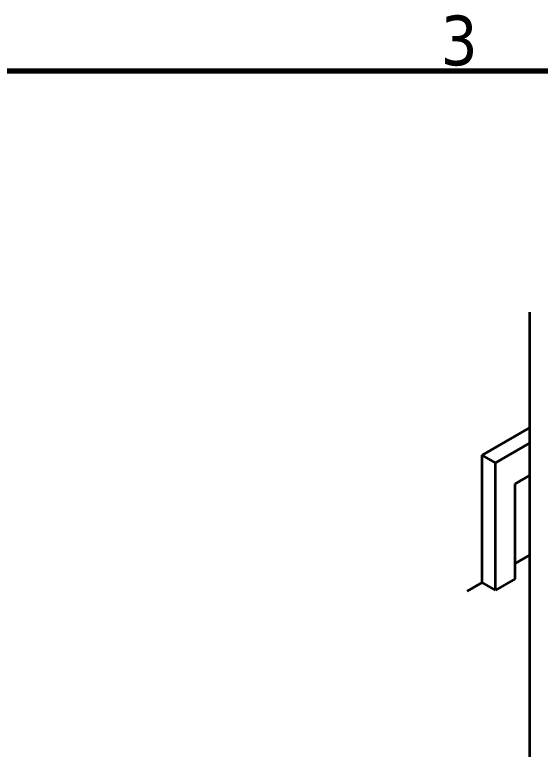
# Model space of a CAD drawing. Header units: millimetres. Extents: x -1346 to 2520, y -2365 to 1874.
# Drawn here: x 1283.3 to 1505.7, y 1435 to 1745.7 of the extents above; entities that cross this region are included whole.
import ezdxf

# ---------------------------------------------------------------- set-up
doc = ezdxf.new("R2010")
doc.units = ezdxf.units.MM
doc.header["$LTSCALE"] = 6
doc.layers.add('Border (ISO)', color=7, linetype='Continuous', lineweight=70)
doc.layers.add('Reference (ISO)', color=7, linetype='Continuous', lineweight=35)
doc.styles.add('Note Text (ISO)', font='tahoma.ttf')

# ---------------------------------------------------------------- blocks, each defined once
blk = doc.blocks.new('Borders Default Border')
at = {"layer": 'Border (ISO)', "flags": 128}
blk.add_lwpolyline([(10, 10), (10, 287), (410, 287), (410, 10), (10, 10)], dxfattribs=at)
at = {"layer": 'Border (ISO)', "insert": (243.911, 287.326), "char_height": 3.5, "attachment_point": 7, "style": 'Note Text (ISO)'}
blk.add_mtext('3', dxfattribs=at)

msp = doc.modelspace()

# ---------------------------------------------------------------- linework, layer by layer
at = {"layer": 'Reference (ISO)'}
for p, q in [((1501.14, 1619.94), (1501.14, 1382.35)), ((1481.12, 1559.4), (1501.14, 1570.96)), ((1486.77, 1556.14), (1501.14, 1564.43)), ((1486.77, 1556.14), (1481.12, 1559.4)), ((1481.12, 1505.51), (1481.12, 1559.4)), ((1486.77, 1502.25), (1486.77, 1556.14)), ((1495.07, 1547.25), (1501.14, 1550.75)), ((1495.07, 1507.04), (1495.07, 1547.25)), ((1501.14, 1517.07), (1495.07, 1513.57)), ((1481.12, 1505.51), (1474.8, 1501.87)), ((1486.77, 1502.25), (1481.12, 1505.51)), ((1495.07, 1507.04), (1486.77, 1502.25))]:
    msp.add_line(p, q, dxfattribs=at)

# ---------------------------------------------------------------- block references
at = {"xscale": 6, "yscale": 6, "zscale": 6}
msp.add_blockref('Borders Default Border', (0, 0), dxfattribs=at)

doc.saveas('drawing.dxf')
